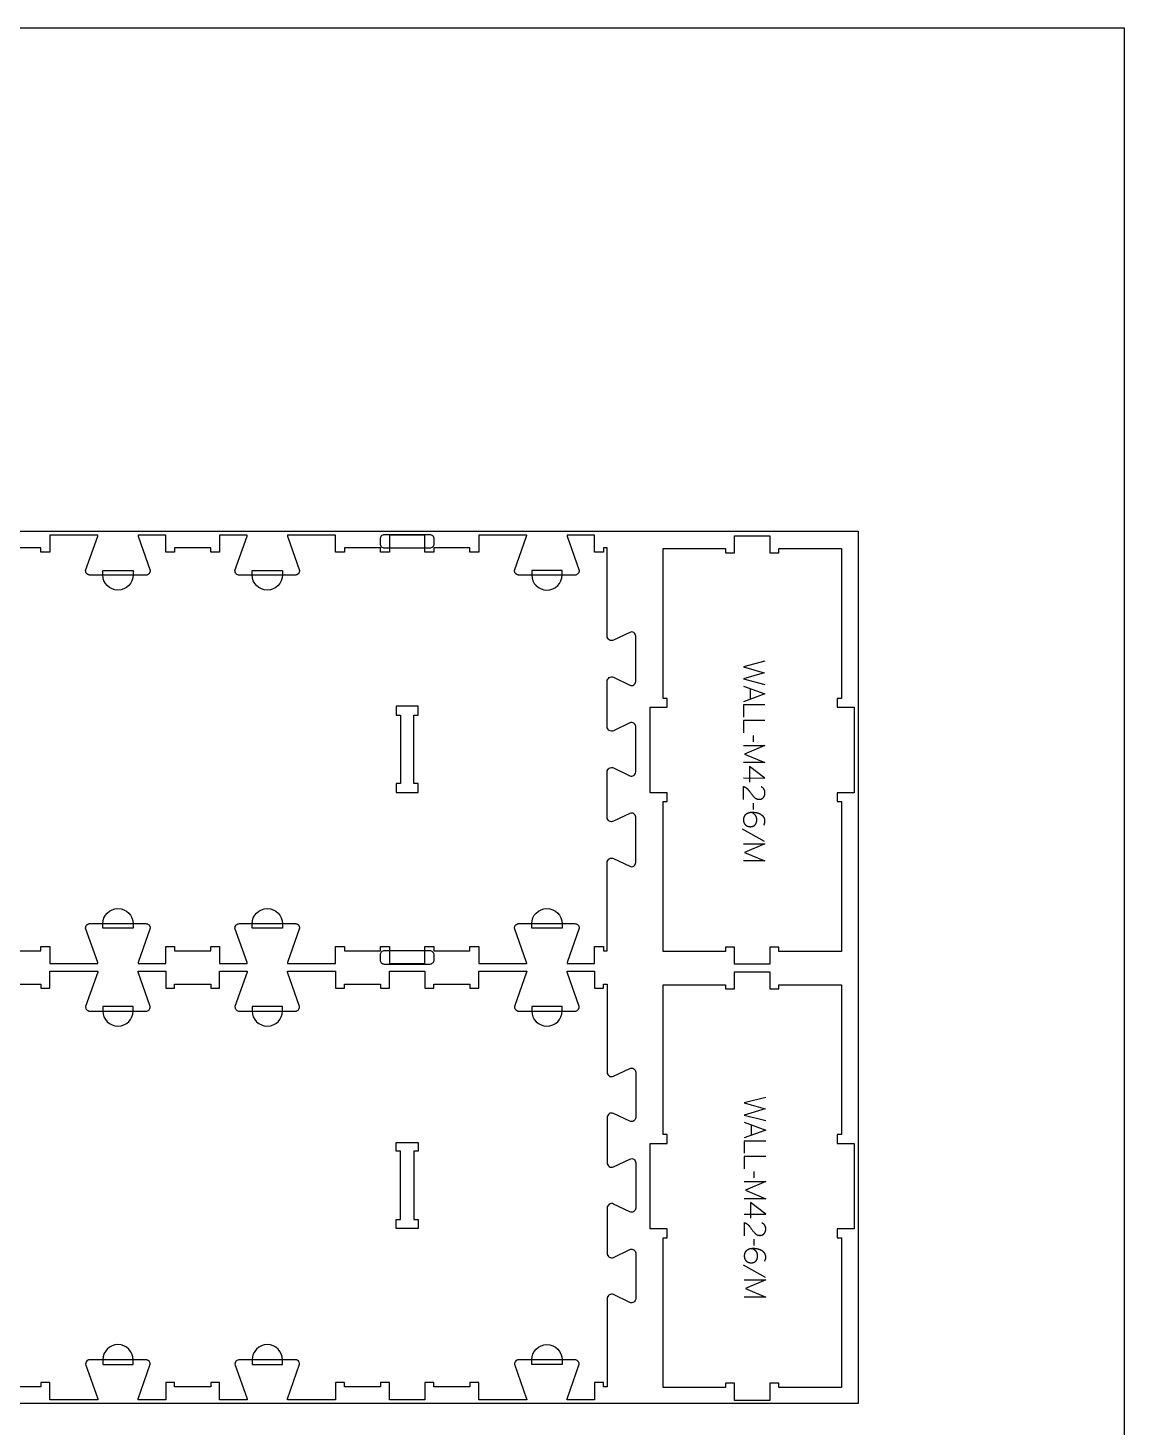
# Model space of a CAD drawing. Extents: x -4335 to -1151, y -27186 to -19593.
# Drawn here: x -2684 to -1151, y -21550 to -19593 of the extents above; entities that cross this region are included whole.
import ezdxf

# ---------------------------------------------------------------- set-up
doc = ezdxf.new("R2010")
doc.units = 0
for name, color, linetype in [('0_SHEET_SPRUCEPLY_2440X122', 1, 'CONTINUOUS'), ('1_ANYTOOL_1MMDEEP_LABELS_S', 2, 'CONTINUOUS'), ('3_ANYTOOL_CUTTHROUGH_INSID', 4, 'CONTINUOUS'), ('4_ANYTOOL_CUTTHROUGH_OUTSI', 5, 'CONTINUOUS'), ('5_ANYTOOL_HALF_MILL_9MM_IN', 3, 'CONTINUOUS'), ('DONOTCUT', 18, 'CONTINUOUS')]:
    doc.layers.add(name, color=color, linetype=linetype)

msp = doc.modelspace()

# ---------------------------------------------------------------- linework, layer by layer
at = {"layer": '0_SHEET_SPRUCEPLY_2440X122'}
msp.add_lwpolyline([(-1522.9, -20296.7), (-1522.9, -21516.7), (-3962.9, -21516.7), (-3962.9, -20296.7)], close=True, dxfattribs=at)
at = {"layer": '1_ANYTOOL_1MMDEEP_LABELS_S'}
for points in [[(-1653.4, -20478.6), (-1683.4, -20486.3), (-1654.3, -20494.8), (-1683.4, -20503.3), (-1653.4, -20510.8)], [(-1683.4, -20513.3), (-1653.4, -20524.2), (-1683.4, -20535.3)], [(-1673.9, -20516.8), (-1673.9, -20531.7)], [(-1653.4, -20539.6), (-1683.4, -20539.6), (-1683.4, -20556.7)], [(-1653.4, -20561.4), (-1683.4, -20561.4), (-1683.4, -20578.5)], [(-1669.5, -20591.1), (-1669.6, -20582.3)], [(-1683.4, -20596.3), (-1653.4, -20596.3), (-1681.8, -20608.3), (-1653.6, -20620.3), (-1683.4, -20620.3)], [(-1683.4, -20641.8), (-1653.4, -20641.9), (-1674.8, -20625.8)], [(-1674.8, -20625.8), (-1674.8, -20647.6)], [(-1683.4, -20672), (-1683.3, -20653.7), (-1682.9, -20653.9), (-1682.7, -20654), (-1682.4, -20654.1), (-1682.2, -20654.1), (-1682, -20654.2), (-1681.8, -20654.3), (-1681.6, -20654.4), (-1681.4, -20654.5), (-1681.2, -20654.6), (-1681, -20654.7), (-1680.7, -20654.8), (-1680.5, -20655), (-1680.4, -20655.1), (-1680.2, -20655.2), (-1680, -20655.3), (-1679.8, -20655.4), (-1679.6, -20655.6), (-1679.4, -20655.7), (-1679.2, -20655.9), (-1679, -20656), (-1678.9, -20656.1), (-1678.7, -20656.3), (-1678.5, -20656.4), (-1678.3, -20656.6), (-1678.2, -20656.8), (-1678, -20656.9), (-1677.8, -20657.1), (-1677.7, -20657.3), (-1677.5, -20657.4), (-1677.2, -20657.8), (-1676, -20659.3), (-1674.8, -20660.8), (-1673.6, -20662.3), (-1672.5, -20663.8), (-1671.9, -20664.6), (-1671.4, -20665.3), (-1670.8, -20666), (-1670.2, -20666.7), (-1669.6, -20667.3), (-1669, -20668), (-1668.4, -20668.6), (-1667.8, -20669.2), (-1667.6, -20669.4), (-1667.5, -20669.5), (-1667.3, -20669.6), (-1667.1, -20669.8), (-1667, -20669.9), (-1666.8, -20670), (-1666.6, -20670.1), (-1666.5, -20670.2), (-1666.3, -20670.4), (-1666.1, -20670.5), (-1665.9, -20670.6), (-1665.8, -20670.7), (-1665.6, -20670.7), (-1665.4, -20670.8), (-1665.2, -20670.9), (-1665, -20671), (-1664.8, -20671.1), (-1664.6, -20671.1), (-1664.4, -20671.2), (-1664.2, -20671.2), (-1664, -20671.3), (-1663.8, -20671.3), (-1663.6, -20671.4), (-1663.4, -20671.4), (-1663.2, -20671.5), (-1663, -20671.5), (-1662.8, -20671.5), (-1662.5, -20671.5), (-1662.3, -20671.6), (-1662.1, -20671.6), (-1661.9, -20671.6), (-1661.7, -20671.6), (-1661.4, -20671.6), (-1661.2, -20671.6), (-1660.9, -20671.6), (-1660.7, -20671.5), (-1660.4, -20671.5), (-1660.2, -20671.5), (-1660, -20671.5), (-1659.8, -20671.4), (-1659.5, -20671.4), (-1659.3, -20671.3), (-1659.1, -20671.3), (-1658.9, -20671.2), (-1658.7, -20671.2), (-1658.5, -20671.1), (-1658.3, -20671), (-1658.1, -20670.9), (-1657.9, -20670.9), (-1657.7, -20670.8), (-1657.6, -20670.7), (-1657.4, -20670.6), (-1657.2, -20670.5), (-1657, -20670.4), (-1656.9, -20670.3), (-1656.7, -20670.2), (-1656.5, -20670), (-1656.4, -20669.9), (-1656.2, -20669.8), (-1656.1, -20669.6), (-1655.9, -20669.5), (-1655.8, -20669.4), (-1655.7, -20669.2), (-1655.5, -20669), (-1655.4, -20668.9), (-1655.3, -20668.7), (-1655.2, -20668.6), (-1655, -20668.4), (-1654.9, -20668.2), (-1654.8, -20668.1), (-1654.7, -20667.9), (-1654.6, -20667.7), (-1654.5, -20667.5), (-1654.4, -20667.3), (-1654.3, -20667.2), (-1654.2, -20667), (-1654.2, -20666.8), (-1654.1, -20666.6), (-1654, -20666.4), (-1654, -20666.2), (-1653.9, -20666), (-1653.8, -20665.8), (-1653.8, -20665.6), (-1653.7, -20665.4), (-1653.7, -20665.2), (-1653.6, -20664.9), (-1653.6, -20664.7), (-1653.6, -20664.5), (-1653.5, -20664.3), (-1653.5, -20664.1), (-1653.5, -20663.8), (-1653.5, -20663.6), (-1653.4, -20663.4), (-1653.4, -20663.1), (-1653.4, -20662.7), (-1653.4, -20662.3), (-1653.4, -20661.9), (-1653.5, -20661.6), (-1653.5, -20661.2), (-1653.6, -20660.9), (-1653.6, -20660.6), (-1653.7, -20660.2), (-1653.7, -20659.9), (-1653.8, -20659.6), (-1653.9, -20659.4), (-1653.9, -20659.3), (-1654, -20659.1), (-1654, -20659), (-1654.1, -20658.8), (-1654.1, -20658.7), (-1654.2, -20658.5), (-1654.3, -20658.4), (-1654.3, -20658.3), (-1654.4, -20658.1), (-1654.5, -20658), (-1654.5, -20657.8), (-1654.6, -20657.7), (-1654.7, -20657.6), (-1654.8, -20657.4), (-1654.9, -20657.3), (-1655, -20657.2), (-1655, -20657.1), (-1655.1, -20656.9), (-1655.2, -20656.8), (-1655.3, -20656.7), (-1655.4, -20656.6), (-1655.5, -20656.5), (-1655.6, -20656.3), (-1655.7, -20656.2), (-1655.8, -20656.1), (-1655.9, -20656), (-1656.1, -20655.9), (-1656.2, -20655.8), (-1656.3, -20655.7), (-1656.4, -20655.6), (-1656.5, -20655.5), (-1656.8, -20655.3), (-1657.1, -20655.1), (-1657.3, -20654.9), (-1657.6, -20654.7), (-1657.9, -20654.5), (-1658.2, -20654.3), (-1658.5, -20654.2)], [(-1669.5, -20685.8), (-1669.6, -20677)], [(-1654.9, -20707.6), (-1654.7, -20707.3), (-1654.5, -20706.9), (-1654.4, -20706.6), (-1654.2, -20706.3), (-1654.1, -20705.9), (-1654, -20705.6), (-1653.9, -20705.2), (-1653.8, -20704.9), (-1653.7, -20704.5), (-1653.6, -20704.2), (-1653.6, -20703.8), (-1653.5, -20703.5), (-1653.5, -20703.1), (-1653.5, -20702.8), (-1653.4, -20702.4), (-1653.4, -20702), (-1653.4, -20701.7), (-1653.4, -20701.4), (-1653.5, -20701.1), (-1653.5, -20700.8), (-1653.5, -20700.5), (-1653.6, -20700.2), (-1653.6, -20699.9), (-1653.7, -20699.6), (-1653.8, -20699.3), (-1653.8, -20699.1), (-1653.9, -20698.8), (-1654, -20698.5), (-1654.1, -20698.2), (-1654.2, -20698), (-1654.3, -20697.7), (-1654.5, -20697.5), (-1654.6, -20697.2), (-1654.7, -20697), (-1654.9, -20696.7), (-1655, -20696.5), (-1655.2, -20696.3), (-1655.4, -20696), (-1655.6, -20695.8), (-1655.8, -20695.6), (-1656, -20695.4), (-1656.2, -20695.1), (-1656.4, -20694.9), (-1656.6, -20694.7), (-1656.8, -20694.5), (-1657.1, -20694.3), (-1657.3, -20694.1), (-1657.6, -20693.9), (-1658.1, -20693.6), (-1658.6, -20693.2), (-1659.1, -20692.9), (-1659.7, -20692.6), (-1660.2, -20692.3), (-1660.7, -20692), (-1661.3, -20691.8), (-1661.8, -20691.6), (-1662.4, -20691.4), (-1662.9, -20691.2), (-1663.5, -20691), (-1664.1, -20690.8), (-1664.6, -20690.7), (-1665.2, -20690.6), (-1665.8, -20690.5), (-1666.4, -20690.4), (-1668.2, -20690.2), (-1668.4, -20690.2), (-1668.7, -20690.1), (-1669.1, -20690.1), (-1669.4, -20690.1), (-1670.2, -20690.1), (-1671, -20690), (-1671.6, -20690.1), (-1672.2, -20690.1), (-1672.8, -20690.1), (-1673.4, -20690.2), (-1673.9, -20690.3), (-1674.5, -20690.4), (-1674.8, -20690.4), (-1675, -20690.5), (-1675.3, -20690.6), (-1675.6, -20690.6), (-1675.8, -20690.7), (-1676.1, -20690.8), (-1676.4, -20690.9), (-1676.6, -20691), (-1676.9, -20691.1), (-1677.2, -20691.2), (-1677.4, -20691.3), (-1677.7, -20691.4), (-1677.9, -20691.5), (-1678.2, -20691.6), (-1678.4, -20691.7), (-1678.7, -20691.9), (-1678.9, -20692), (-1679.2, -20692.1), (-1679.4, -20692.3), (-1679.6, -20692.4), (-1679.9, -20692.6), (-1680.1, -20692.7), (-1680.3, -20692.9), (-1680.5, -20693.1), (-1680.6, -20693.2), (-1680.7, -20693.2), (-1680.8, -20693.3), (-1680.9, -20693.4), (-1681, -20693.5), (-1681.1, -20693.6), (-1681.2, -20693.7), (-1681.3, -20693.8), (-1681.4, -20693.9), (-1681.5, -20694), (-1681.6, -20694.1), (-1681.6, -20694.2), (-1681.7, -20694.3), (-1681.8, -20694.4), (-1681.9, -20694.5), (-1681.9, -20694.7), (-1682, -20694.8), (-1682.1, -20694.9), (-1682.2, -20695), (-1682.2, -20695.1), (-1682.4, -20695.3), (-1682.5, -20695.6), (-1682.6, -20695.8), (-1682.7, -20696.1), (-1682.8, -20696.4), (-1682.9, -20696.6), (-1683, -20696.9), (-1683.1, -20697.2), (-1683.1, -20697.5), (-1683.2, -20697.8), (-1683.2, -20698.1), (-1683.3, -20698.4), (-1683.3, -20698.7), (-1683.4, -20699), (-1683.4, -20699.3), (-1683.4, -20699.7), (-1683.4, -20700), (-1683.4, -20700.3), (-1683.4, -20700.6), (-1683.4, -20700.9), (-1683.4, -20701.1), (-1683.4, -20701.4), (-1683.4, -20701.7), (-1683.3, -20701.9), (-1683.3, -20702.2), (-1683.3, -20702.4), (-1683.2, -20702.6), (-1683.2, -20702.9), (-1683.1, -20703.1), (-1683.1, -20703.4), (-1683, -20703.6), (-1682.9, -20703.8), (-1682.9, -20704), (-1682.8, -20704.3), (-1682.7, -20704.5), (-1682.6, -20704.7), (-1682.5, -20704.9), (-1682.4, -20705.1), (-1682.3, -20705.3), (-1682.2, -20705.5), (-1682.1, -20705.7), (-1682, -20705.9), (-1681.8, -20706.1), (-1681.7, -20706.3), (-1681.6, -20706.4), (-1681.4, -20706.6), (-1681.3, -20706.8), (-1681.1, -20707), (-1681, -20707.1), (-1680.8, -20707.3), (-1680.6, -20707.5), (-1680.5, -20707.6), (-1680.3, -20707.8), (-1680.1, -20707.9), (-1680, -20708), (-1679.8, -20708.2), (-1679.6, -20708.3), (-1679.4, -20708.4), (-1679.2, -20708.5), (-1679, -20708.7), (-1678.8, -20708.8), (-1678.6, -20708.9), (-1678.4, -20709), (-1678.2, -20709.1), (-1678, -20709.2), (-1677.8, -20709.2), (-1677.6, -20709.3), (-1677.3, -20709.4), (-1677.1, -20709.5), (-1676.9, -20709.5), (-1676.7, -20709.6), (-1676.4, -20709.6), (-1676.2, -20709.7), (-1676, -20709.7), (-1675.7, -20709.8), (-1675.5, -20709.8), (-1675.2, -20709.8), (-1675, -20709.8), (-1674.7, -20709.9), (-1674.4, -20709.9), (-1674.2, -20709.9), (-1673.9, -20709.9), (-1673.6, -20709.9), (-1673.4, -20709.9), (-1673.1, -20709.9), (-1672.9, -20709.8), (-1672.6, -20709.8), (-1672.3, -20709.8), (-1672.1, -20709.8), (-1671.9, -20709.7), (-1671.6, -20709.7), (-1671.4, -20709.6), (-1671.1, -20709.6), (-1670.9, -20709.5), (-1670.7, -20709.5), (-1670.5, -20709.4), (-1670.2, -20709.3), (-1670, -20709.2), (-1669.8, -20709.1), (-1669.6, -20709), (-1669.4, -20709), (-1669.2, -20708.9), (-1669, -20708.7), (-1668.8, -20708.6), (-1668.6, -20708.5), (-1668.5, -20708.4), (-1668.3, -20708.3), (-1668.1, -20708.1), (-1667.9, -20708), (-1667.8, -20707.9), (-1667.6, -20707.7), (-1667.4, -20707.6), (-1667.3, -20707.4), (-1667.1, -20707.2), (-1667, -20707.1), (-1666.9, -20706.9), (-1666.7, -20706.7), (-1666.6, -20706.5), (-1666.5, -20706.4), (-1666.3, -20706.2), (-1666.2, -20706), (-1666.1, -20705.8), (-1666, -20705.6), (-1665.9, -20705.4), (-1665.8, -20705.2), (-1665.7, -20705), (-1665.6, -20704.8), (-1665.5, -20704.6), (-1665.4, -20704.4), (-1665.3, -20704.2), (-1665.3, -20703.9), (-1665.2, -20703.7), (-1665.1, -20703.5), (-1665.1, -20703.3), (-1665, -20703), (-1665, -20702.8), (-1664.9, -20702.6), (-1664.9, -20702.3), (-1664.9, -20702.1), (-1664.8, -20701.8), (-1664.8, -20701.6), (-1664.8, -20701.3), (-1664.8, -20701.1), (-1664.8, -20700.8), (-1664.7, -20700.6), (-1664.7, -20700.3), (-1664.7, -20699.8), (-1664.8, -20699.4), (-1664.8, -20699.1), (-1664.8, -20698.9), (-1664.8, -20698.7), (-1664.9, -20698.5), (-1664.9, -20698.3), (-1664.9, -20698), (-1665, -20697.8), (-1665, -20697.6), (-1665.1, -20697.4), (-1665.1, -20697.2), (-1665.2, -20697), (-1665.2, -20696.8), (-1665.3, -20696.6), (-1665.4, -20696.5), (-1665.4, -20696.3), (-1665.5, -20696.1), (-1665.6, -20695.9), (-1665.7, -20695.7), (-1665.7, -20695.5), (-1665.8, -20695.4), (-1665.9, -20695.2), (-1666, -20695), (-1666.1, -20694.9), (-1666.2, -20694.7), (-1666.3, -20694.6), (-1666.4, -20694.4), (-1666.6, -20694.2), (-1666.7, -20694.1), (-1666.8, -20693.9), (-1666.9, -20693.8), (-1667, -20693.7), (-1667.2, -20693.5), (-1667.5, -20693.2), (-1667.7, -20693), (-1668, -20692.7), (-1668.4, -20692.4), (-1668.7, -20692.2), (-1669, -20691.9), (-1669.4, -20691.7), (-1669.8, -20691.4), (-1670.1, -20691.2), (-1670.5, -20690.9), (-1670.9, -20690.7), (-1671.4, -20690.5), (-1671.8, -20690.3), (-1672.2, -20690.1)], [(-1653.9, -20730.5), (-1684.7, -20713.3)], [(-1683.4, -20733.9), (-1653.4, -20733.9), (-1681.8, -20745.9), (-1653.6, -20757.9), (-1683.4, -20757.9)], [(-1652.3, -21088.6), (-1682.3, -21096.3), (-1653.2, -21104.8), (-1682.3, -21113.3), (-1652.3, -21120.8)], [(-1682.3, -21123.3), (-1652.3, -21134.2), (-1682.3, -21145.3)], [(-1672.7, -21126.8), (-1672.7, -21141.7)], [(-1652.3, -21149.6), (-1682.3, -21149.6), (-1682.3, -21166.7)], [(-1652.3, -21171.4), (-1682.3, -21171.4), (-1682.3, -21188.5)], [(-1668.4, -21201.1), (-1668.5, -21192.3)], [(-1682.3, -21206.3), (-1652.3, -21206.3), (-1680.7, -21218.3), (-1652.4, -21230.3), (-1682.3, -21230.3)], [(-1682.3, -21251.8), (-1652.2, -21251.9), (-1673.6, -21235.8)], [(-1673.6, -21235.8), (-1673.6, -21257.6)], [(-1682.2, -21282), (-1682.2, -21263.7), (-1681.7, -21263.9), (-1681.5, -21264), (-1681.3, -21264.1), (-1681.1, -21264.1), (-1680.9, -21264.2), (-1680.6, -21264.3), (-1680.4, -21264.4), (-1680.2, -21264.5), (-1680, -21264.6), (-1679.8, -21264.7), (-1679.6, -21264.8), (-1679.4, -21265), (-1679.2, -21265.1), (-1679, -21265.2), (-1678.8, -21265.3), (-1678.6, -21265.4), (-1678.4, -21265.6), (-1678.3, -21265.7), (-1678.1, -21265.9), (-1677.9, -21266), (-1677.7, -21266.1), (-1677.5, -21266.3), (-1677.4, -21266.4), (-1677.2, -21266.6), (-1677, -21266.8), (-1676.9, -21266.9), (-1676.7, -21267.1), (-1676.5, -21267.3), (-1676.4, -21267.4), (-1676.1, -21267.8), (-1674.8, -21269.3), (-1673.6, -21270.8), (-1672.5, -21272.3), (-1671.4, -21273.8), (-1670.8, -21274.6), (-1670.2, -21275.3), (-1669.7, -21276), (-1669.1, -21276.7), (-1668.5, -21277.3), (-1667.9, -21278), (-1667.3, -21278.6), (-1666.6, -21279.2), (-1666.5, -21279.4), (-1666.3, -21279.5), (-1666.2, -21279.6), (-1666, -21279.8), (-1665.8, -21279.9), (-1665.7, -21280), (-1665.5, -21280.1), (-1665.3, -21280.2), (-1665.2, -21280.4), (-1665, -21280.5), (-1664.8, -21280.6), (-1664.6, -21280.7), (-1664.4, -21280.7), (-1664.2, -21280.8), (-1664.1, -21280.9), (-1663.9, -21281), (-1663.7, -21281.1), (-1663.5, -21281.1), (-1663.3, -21281.2), (-1663.1, -21281.2), (-1662.9, -21281.3), (-1662.7, -21281.3), (-1662.5, -21281.4), (-1662.3, -21281.4), (-1662.1, -21281.5), (-1661.8, -21281.5), (-1661.6, -21281.5), (-1661.4, -21281.5), (-1661.2, -21281.6), (-1661, -21281.6), (-1660.7, -21281.6), (-1660.5, -21281.6), (-1660.3, -21281.6), (-1660, -21281.6), (-1659.8, -21281.6), (-1659.5, -21281.5), (-1659.3, -21281.5), (-1659.1, -21281.5), (-1658.8, -21281.5), (-1658.6, -21281.4), (-1658.4, -21281.4), (-1658.2, -21281.3), (-1658, -21281.3), (-1657.8, -21281.2), (-1657.6, -21281.2), (-1657.4, -21281.1), (-1657.2, -21281), (-1657, -21280.9), (-1656.8, -21280.9), (-1656.6, -21280.8), (-1656.4, -21280.7), (-1656.2, -21280.6), (-1656.1, -21280.5), (-1655.9, -21280.4), (-1655.7, -21280.3), (-1655.6, -21280.2), (-1655.4, -21280), (-1655.2, -21279.9), (-1655.1, -21279.8), (-1654.9, -21279.6), (-1654.8, -21279.5), (-1654.7, -21279.4), (-1654.5, -21279.2), (-1654.4, -21279), (-1654.3, -21278.9), (-1654.1, -21278.7), (-1654, -21278.6), (-1653.9, -21278.4), (-1653.8, -21278.2), (-1653.7, -21278.1), (-1653.6, -21277.9), (-1653.5, -21277.7), (-1653.4, -21277.5), (-1653.3, -21277.3), (-1653.2, -21277.2), (-1653.1, -21277), (-1653, -21276.8), (-1653, -21276.6), (-1652.9, -21276.4), (-1652.8, -21276.2), (-1652.7, -21276), (-1652.7, -21275.8), (-1652.6, -21275.6), (-1652.6, -21275.4), (-1652.5, -21275.2), (-1652.5, -21274.9), (-1652.5, -21274.7), (-1652.4, -21274.5), (-1652.4, -21274.3), (-1652.4, -21274.1), (-1652.3, -21273.8), (-1652.3, -21273.6), (-1652.3, -21273.4), (-1652.3, -21273.1), (-1652.3, -21272.7), (-1652.3, -21272.3), (-1652.3, -21271.9), (-1652.3, -21271.6), (-1652.4, -21271.2), (-1652.4, -21270.9), (-1652.5, -21270.6), (-1652.5, -21270.2), (-1652.6, -21269.9), (-1652.7, -21269.6), (-1652.7, -21269.4), (-1652.8, -21269.3), (-1652.8, -21269.1), (-1652.9, -21269), (-1652.9, -21268.8), (-1653, -21268.7), (-1653.1, -21268.5), (-1653.1, -21268.4), (-1653.2, -21268.3), (-1653.3, -21268.1), (-1653.3, -21268), (-1653.4, -21267.8), (-1653.5, -21267.7), (-1653.6, -21267.6), (-1653.6, -21267.4), (-1653.7, -21267.3), (-1653.8, -21267.2), (-1653.9, -21267.1), (-1654, -21266.9), (-1654.1, -21266.8), (-1654.2, -21266.7), (-1654.3, -21266.6), (-1654.4, -21266.5), (-1654.5, -21266.3), (-1654.6, -21266.2), (-1654.7, -21266.1), (-1654.8, -21266), (-1654.9, -21265.9), (-1655, -21265.8), (-1655.2, -21265.7), (-1655.3, -21265.6), (-1655.4, -21265.5), (-1655.7, -21265.3), (-1655.9, -21265.1), (-1656.2, -21264.9), (-1656.5, -21264.7), (-1656.8, -21264.5), (-1657.1, -21264.3), (-1657.4, -21264.2)], [(-1668.4, -21295.8), (-1668.5, -21287)], [(-1653.7, -21317.6), (-1653.6, -21317.3), (-1653.4, -21316.9), (-1653.2, -21316.6), (-1653.1, -21316.3), (-1653, -21315.9), (-1652.9, -21315.6), (-1652.7, -21315.2), (-1652.7, -21314.9), (-1652.6, -21314.5), (-1652.5, -21314.2), (-1652.4, -21313.8), (-1652.4, -21313.5), (-1652.3, -21313.1), (-1652.3, -21312.8), (-1652.3, -21312.4), (-1652.3, -21312), (-1652.3, -21311.7), (-1652.3, -21311.4), (-1652.3, -21311.1), (-1652.4, -21310.8), (-1652.4, -21310.5), (-1652.4, -21310.2), (-1652.5, -21309.9), (-1652.5, -21309.6), (-1652.6, -21309.3), (-1652.7, -21309.1), (-1652.8, -21308.8), (-1652.9, -21308.5), (-1653, -21308.2), (-1653.1, -21308), (-1653.2, -21307.7), (-1653.3, -21307.5), (-1653.5, -21307.2), (-1653.6, -21307), (-1653.7, -21306.7), (-1653.9, -21306.5), (-1654.1, -21306.3), (-1654.2, -21306), (-1654.4, -21305.8), (-1654.6, -21305.6), (-1654.8, -21305.4), (-1655, -21305.1), (-1655.2, -21304.9), (-1655.5, -21304.7), (-1655.7, -21304.5), (-1655.9, -21304.3), (-1656.2, -21304.1), (-1656.4, -21303.9), (-1656.9, -21303.6), (-1657.5, -21303.2), (-1658, -21302.9), (-1658.5, -21302.6), (-1659.1, -21302.3), (-1659.6, -21302), (-1660.1, -21301.8), (-1660.7, -21301.6), (-1661.2, -21301.4), (-1661.8, -21301.2), (-1662.4, -21301), (-1662.9, -21300.8), (-1663.5, -21300.7), (-1664.1, -21300.6), (-1664.6, -21300.5), (-1665.2, -21300.4), (-1667, -21300.2), (-1667.3, -21300.2), (-1667.6, -21300.1), (-1667.9, -21300.1), (-1668.3, -21300.1), (-1669, -21300.1), (-1669.9, -21300), (-1670.5, -21300.1), (-1671.1, -21300.1), (-1671.6, -21300.1), (-1672.2, -21300.2), (-1672.8, -21300.3), (-1673.3, -21300.4), (-1673.6, -21300.4), (-1673.9, -21300.5), (-1674.2, -21300.6), (-1674.4, -21300.6), (-1674.7, -21300.7), (-1675, -21300.8), (-1675.2, -21300.9), (-1675.5, -21301), (-1675.8, -21301.1), (-1676, -21301.2), (-1676.3, -21301.3), (-1676.5, -21301.4), (-1676.8, -21301.5), (-1677, -21301.6), (-1677.3, -21301.7), (-1677.5, -21301.9), (-1677.8, -21302), (-1678, -21302.1), (-1678.3, -21302.3), (-1678.5, -21302.4), (-1678.7, -21302.6), (-1679, -21302.7), (-1679.2, -21302.9), (-1679.4, -21303.1), (-1679.5, -21303.2), (-1679.6, -21303.2), (-1679.7, -21303.3), (-1679.8, -21303.4), (-1679.9, -21303.5), (-1680, -21303.6), (-1680.1, -21303.7), (-1680.2, -21303.8), (-1680.2, -21303.9), (-1680.3, -21304), (-1680.4, -21304.1), (-1680.5, -21304.2), (-1680.6, -21304.3), (-1680.7, -21304.4), (-1680.7, -21304.5), (-1680.8, -21304.7), (-1680.9, -21304.8), (-1681, -21304.9), (-1681, -21305), (-1681.1, -21305.1), (-1681.2, -21305.3), (-1681.3, -21305.6), (-1681.5, -21305.8), (-1681.6, -21306.1), (-1681.7, -21306.4), (-1681.8, -21306.6), (-1681.8, -21306.9), (-1681.9, -21307.2), (-1682, -21307.5), (-1682.1, -21307.8), (-1682.1, -21308.1), (-1682.2, -21308.4), (-1682.2, -21308.7), (-1682.2, -21309), (-1682.3, -21309.3), (-1682.3, -21309.7), (-1682.3, -21310), (-1682.3, -21310.3), (-1682.3, -21310.6), (-1682.3, -21310.9), (-1682.3, -21311.1), (-1682.2, -21311.4), (-1682.2, -21311.7), (-1682.2, -21311.9), (-1682.2, -21312.2), (-1682.1, -21312.4), (-1682.1, -21312.6), (-1682, -21312.9), (-1682, -21313.1), (-1681.9, -21313.4), (-1681.9, -21313.6), (-1681.8, -21313.8), (-1681.7, -21314), (-1681.6, -21314.3), (-1681.5, -21314.5), (-1681.5, -21314.7), (-1681.4, -21314.9), (-1681.3, -21315.1), (-1681.2, -21315.3), (-1681.1, -21315.5), (-1680.9, -21315.7), (-1680.8, -21315.9), (-1680.7, -21316.1), (-1680.6, -21316.3), (-1680.4, -21316.4), (-1680.3, -21316.6), (-1680.1, -21316.8), (-1680, -21317), (-1679.8, -21317.1), (-1679.7, -21317.3), (-1679.5, -21317.5), (-1679.3, -21317.6), (-1679.2, -21317.8), (-1679, -21317.9), (-1678.8, -21318), (-1678.6, -21318.2), (-1678.4, -21318.3), (-1678.3, -21318.4), (-1678.1, -21318.5), (-1677.9, -21318.7), (-1677.7, -21318.8), (-1677.5, -21318.9), (-1677.3, -21319), (-1677.1, -21319.1), (-1676.9, -21319.2), (-1676.6, -21319.2), (-1676.4, -21319.3), (-1676.2, -21319.4), (-1676, -21319.5), (-1675.8, -21319.5), (-1675.5, -21319.6), (-1675.3, -21319.6), (-1675.1, -21319.7), (-1674.8, -21319.7), (-1674.6, -21319.8), (-1674.3, -21319.8), (-1674.1, -21319.8), (-1673.8, -21319.8), (-1673.6, -21319.9), (-1673.3, -21319.9), (-1673, -21319.9), (-1672.8, -21319.9), (-1672.5, -21319.9), (-1672.2, -21319.9), (-1672, -21319.9), (-1671.7, -21319.8), (-1671.5, -21319.8), (-1671.2, -21319.8), (-1671, -21319.8), (-1670.7, -21319.7), (-1670.5, -21319.7), (-1670.2, -21319.6), (-1670, -21319.6), (-1669.8, -21319.5), (-1669.5, -21319.5), (-1669.3, -21319.4), (-1669.1, -21319.3), (-1668.9, -21319.2), (-1668.7, -21319.1), (-1668.5, -21319), (-1668.3, -21319), (-1668.1, -21318.9), (-1667.9, -21318.7), (-1667.7, -21318.6), (-1667.5, -21318.5), (-1667.3, -21318.4), (-1667.1, -21318.3), (-1667, -21318.1), (-1666.8, -21318), (-1666.6, -21317.9), (-1666.5, -21317.7), (-1666.3, -21317.6), (-1666.2, -21317.4), (-1666, -21317.2), (-1665.9, -21317.1), (-1665.7, -21316.9), (-1665.6, -21316.7), (-1665.4, -21316.5), (-1665.3, -21316.4), (-1665.2, -21316.2), (-1665.1, -21316), (-1665, -21315.8), (-1664.8, -21315.6), (-1664.7, -21315.4), (-1664.6, -21315.2), (-1664.5, -21315), (-1664.4, -21314.8), (-1664.4, -21314.6), (-1664.3, -21314.4), (-1664.2, -21314.2), (-1664.1, -21313.9), (-1664.1, -21313.7), (-1664, -21313.5), (-1663.9, -21313.3), (-1663.9, -21313), (-1663.8, -21312.8), (-1663.8, -21312.6), (-1663.8, -21312.3), (-1663.7, -21312.1), (-1663.7, -21311.8), (-1663.7, -21311.6), (-1663.6, -21311.3), (-1663.6, -21311.1), (-1663.6, -21310.8), (-1663.6, -21310.6), (-1663.6, -21310.3), (-1663.6, -21309.8), (-1663.6, -21309.4), (-1663.6, -21309.1), (-1663.7, -21308.9), (-1663.7, -21308.7), (-1663.7, -21308.5), (-1663.8, -21308.3), (-1663.8, -21308), (-1663.8, -21307.8), (-1663.9, -21307.6), (-1663.9, -21307.4), (-1664, -21307.2), (-1664, -21307), (-1664.1, -21306.8), (-1664.1, -21306.6), (-1664.2, -21306.5), (-1664.3, -21306.3), (-1664.4, -21306.1), (-1664.4, -21305.9), (-1664.5, -21305.7), (-1664.6, -21305.5), (-1664.7, -21305.4), (-1664.8, -21305.2), (-1664.9, -21305), (-1665, -21304.9), (-1665.1, -21304.7), (-1665.2, -21304.6), (-1665.3, -21304.4), (-1665.4, -21304.2), (-1665.5, -21304.1), (-1665.7, -21303.9), (-1665.8, -21303.8), (-1665.9, -21303.7), (-1666, -21303.5), (-1666.3, -21303.2), (-1666.6, -21303), (-1666.9, -21302.7), (-1667.2, -21302.4), (-1667.5, -21302.2), (-1667.9, -21301.9), (-1668.2, -21301.7), (-1668.6, -21301.4), (-1669, -21301.2), (-1669.4, -21300.9), (-1669.8, -21300.7), (-1670.2, -21300.5), (-1670.7, -21300.3), (-1671.1, -21300.1)], [(-1652.8, -21340.5), (-1683.5, -21323.3)], [(-1682.3, -21343.9), (-1652.3, -21343.9), (-1680.7, -21355.9), (-1652.4, -21367.9), (-1682.3, -21367.9)]]:
    msp.add_lwpolyline(points, dxfattribs=at)
at = {"layer": '3_ANYTOOL_CUTTHROUGH_INSID', "color": 4}
for points in [[(-2138.9, -20541.5), (-2169.1, -20541.5), (-2169.1, -20554), (-2163.1, -20554), (-2163.1, -20649.5), (-2169.1, -20649.5), (-2169.1, -20662), (-2138.6, -20662), (-2138.6, -20649.5), (-2144.6, -20649.5), (-2144.6, -20554), (-2138.6, -20554), (-2138.6, -20541.5)], [(-2138.9, -21272), (-2169.1, -21272), (-2169.1, -21259.5), (-2163.1, -21259.5), (-2163.1, -21164), (-2169.1, -21164), (-2169.1, -21151.5), (-2138.6, -21151.5), (-2138.6, -21164), (-2144.6, -21164), (-2144.6, -21259.5), (-2138.6, -21259.5), (-2138.6, -21272)]]:
    msp.add_lwpolyline(points, close=True, dxfattribs=at)
at = {"layer": '4_ANYTOOL_CUTTHROUGH_OUTSI', "color": 5}
for points in [[(-2716.6, -20883.5), (-2666.1, -20883.5), (-2666.1, -20877.5), (-2653.6, -20877.5), (-2653.6, -20901.5), (-2586.4, -20901.5), (-2586.4, -20901.5, 0.061485), (-2586.7, -20900.1), (-2603.6, -20851.8), (-2603.6, -20851.8), (-2603.6, -20851.7), (-2603.6, -20851.7, -0.198912), (-2601.8, -20847.3), (-2601.7, -20847.2), (-2601.5, -20847.1), (-2601.4, -20847), (-2601.3, -20846.9), (-2601.2, -20846.8), (-2601.1, -20846.7), (-2601, -20846.6), (-2600.8, -20846.5), (-2600.7, -20846.4), (-2600.6, -20846.4), (-2600.4, -20846.3), (-2600.3, -20846.2), (-2600.2, -20846.1), (-2600, -20846.1), (-2599.9, -20846), (-2599.7, -20845.9), (-2599.6, -20845.9), (-2599.4, -20845.8), (-2599.3, -20845.8), (-2599.2, -20845.7), (-2599, -20845.7), (-2598.9, -20845.6), (-2598.7, -20845.6), (-2598.6, -20845.6), (-2598.4, -20845.6), (-2598.2, -20845.5), (-2598.1, -20845.5), (-2597.9, -20845.5), (-2597.8, -20845.5), (-2597.6, -20845.5), (-2597.5, -20845.5), (-2597.3, -20845.5), (-2519.3, -20845.5, -0.414214), (-2513.1, -20851.7), (-2513.1, -20851.8), (-2513.1, -20851.8), (-2530, -20900.1), (-2530, -20900.1, 0.061485), (-2530.2, -20901.5), (-2491.6, -20901.5), (-2491.6, -20877.5), (-2479.1, -20877.5), (-2479.1, -20883.5), (-2428.6, -20883.5), (-2428.6, -20877.5), (-2416.1, -20877.5), (-2416.1, -20901.5), (-2377.5, -20901.5), (-2377.5, -20901.5, 0.061485), (-2377.8, -20900.1), (-2394.7, -20851.8), (-2394.7, -20851.7), (-2394.7, -20851.7, -0.414214), (-2388.4, -20845.5), (-2310.4, -20845.5), (-2310.3, -20845.5), (-2310.1, -20845.5), (-2310, -20845.5), (-2309.8, -20845.5), (-2309.7, -20845.5), (-2309.5, -20845.5), (-2309.4, -20845.6), (-2309.2, -20845.6), (-2309.1, -20845.6), (-2308.9, -20845.6), (-2308.8, -20845.7), (-2308.6, -20845.7), (-2308.5, -20845.8), (-2308.3, -20845.8), (-2308.2, -20845.9), (-2308, -20845.9), (-2307.9, -20846), (-2307.8, -20846.1), (-2307.6, -20846.1), (-2307.5, -20846.2), (-2307.3, -20846.3), (-2307.2, -20846.4), (-2307.1, -20846.4), (-2307, -20846.5), (-2306.8, -20846.6), (-2306.7, -20846.7), (-2306.6, -20846.8), (-2306.5, -20846.9), (-2306.3, -20847), (-2306.2, -20847.1), (-2306.1, -20847.2), (-2306, -20847.3, -0.198912), (-2304.2, -20851.7), (-2304.2, -20851.8), (-2304.2, -20851.8), (-2321.1, -20900.1), (-2321.1, -20900.1, 0.061485), (-2321.3, -20901.5), (-2303.9, -20901.5), (-2254.1, -20901.5), (-2254.1, -20877.5), (-2241.6, -20877.5), (-2241.6, -20883.5), (-2191.1, -20883.5), (-2191.1, -20877.5), (-2178.6, -20877.5), (-2178.6, -20901.5), (-2129.1, -20901.5), (-2129.1, -20877.5), (-2116.6, -20877.5), (-2116.6, -20883.5), (-2066.1, -20883.5), (-2066.1, -20877.5), (-2053.6, -20877.5), (-2053.6, -20901.5), (-1986.4, -20901.5), (-1986.4, -20901.5, 0.061485), (-1986.7, -20900.1), (-2003.6, -20851.8), (-2003.6, -20851.8), (-2003.6, -20851.7), (-2003.6, -20851.7, -0.198912), (-2001.8, -20847.3), (-2001.7, -20847.2), (-2001.5, -20847.1), (-2001.4, -20847), (-2001.3, -20846.9), (-2001.2, -20846.8), (-2001.1, -20846.7), (-2001, -20846.6), (-2000.8, -20846.5), (-2000.7, -20846.4), (-2000.6, -20846.4), (-2000.4, -20846.3), (-2000.3, -20846.2), (-2000.2, -20846.1), (-2000, -20846.1), (-1999.9, -20846), (-1999.7, -20845.9), (-1999.6, -20845.9), (-1999.4, -20845.8), (-1999.3, -20845.8), (-1999.2, -20845.7), (-1999, -20845.7), (-1998.9, -20845.6), (-1998.7, -20845.6), (-1998.6, -20845.6), (-1998.4, -20845.6), (-1998.2, -20845.5), (-1998.1, -20845.5), (-1997.9, -20845.5), (-1997.8, -20845.5), (-1997.6, -20845.5), (-1997.5, -20845.5), (-1997.3, -20845.5), (-1919.3, -20845.5, -0.414214), (-1913.1, -20851.7), (-1913.1, -20851.8), (-1913.1, -20851.8), (-1930, -20900.1), (-1930, -20900.1, 0.061485), (-1930.2, -20901.5), (-1891.6, -20901.5), (-1891.6, -20877.5), (-1879.1, -20877.5), (-1879.1, -20883.5), (-1874.1, -20883.5), (-1874.1, -20760.1), (-1874.1, -20760.1, -0.551268), (-1865.2, -20754.4), (-1842.4, -20765.3, 0.551268), (-1834.1, -20760.1), (-1834.1, -20696.7, 0.551268), (-1842.4, -20691.5), (-1865.2, -20702.4, -0.551268), (-1874.1, -20696.8), (-1874.1, -20633.4, -0.551268), (-1865.2, -20627.7), (-1842.4, -20638.6, 0.551268), (-1834.1, -20633.4), (-1834.1, -20570, 0.551268), (-1842.4, -20564.8), (-1865.2, -20575.7, -0.551268), (-1874.1, -20570.1), (-1874.1, -20506.7, -0.551268), (-1865.2, -20501), (-1842.4, -20511.9, 0.551268), (-1834.1, -20506.7), (-1834.1, -20443.3, 0.551268), (-1842.4, -20438.1), (-1865.2, -20449, -0.551268), (-1874.1, -20443.4), (-1874.1, -20320), (-1879.1, -20320), (-1879.1, -20326), (-1891.6, -20326), (-1891.6, -20302), (-1930.2, -20302), (-1930.2, -20302, 0.061485), (-1930, -20303.4), (-1913.1, -20351.6), (-1913.1, -20351.7), (-1913.1, -20351.7), (-1913.1, -20351.7, -0.414214), (-1919.3, -20358), (-1997.3, -20358), (-1997.5, -20358), (-1997.6, -20358), (-1997.8, -20357.9), (-1997.9, -20357.9), (-1998.1, -20357.9), (-1998.2, -20357.9), (-1998.4, -20357.9), (-1998.6, -20357.8), (-1998.7, -20357.8), (-1998.9, -20357.8), (-1999, -20357.7), (-1999.2, -20357.7), (-1999.3, -20357.7), (-1999.4, -20357.6), (-1999.6, -20357.5), (-1999.7, -20357.5), (-1999.9, -20357.4), (-2000, -20357.4), (-2000.2, -20357.3), (-2000.3, -20357.2), (-2000.4, -20357.1), (-2000.6, -20357.1), (-2000.7, -20357), (-2000.8, -20356.9), (-2001, -20356.8), (-2001.1, -20356.7), (-2001.2, -20356.6), (-2001.3, -20356.5), (-2001.4, -20356.4), (-2001.5, -20356.3), (-2001.7, -20356.2), (-2001.8, -20356.1, -0.198912), (-2003.6, -20351.7), (-2003.6, -20351.7), (-2003.6, -20351.6), (-1986.7, -20303.4), (-1986.7, -20303.4, 0.061485), (-1986.4, -20302), (-2003.9, -20302), (-2053.6, -20302), (-2053.6, -20326), (-2066.1, -20326), (-2066.1, -20320), (-2116.6, -20320), (-2116.6, -20326), (-2129.1, -20326), (-2129.1, -20302), (-2178.6, -20302), (-2178.6, -20326), (-2191.1, -20326), (-2191.1, -20320), (-2241.6, -20320), (-2241.6, -20326), (-2254.1, -20326), (-2254.1, -20302), (-2321.3, -20302), (-2321.3, -20302, 0.061485), (-2321.1, -20303.4), (-2304.2, -20351.6), (-2304.2, -20351.7), (-2304.2, -20351.7), (-2304.2, -20351.7, -0.198912), (-2306, -20356.1), (-2306.1, -20356.2), (-2306.2, -20356.3), (-2306.3, -20356.4), (-2306.5, -20356.5), (-2306.6, -20356.6), (-2306.7, -20356.7), (-2306.8, -20356.8), (-2307, -20356.9), (-2307.1, -20357), (-2307.2, -20357.1), (-2307.3, -20357.1), (-2307.5, -20357.2), (-2307.6, -20357.3), (-2307.8, -20357.4), (-2307.9, -20357.4), (-2308, -20357.5), (-2308.2, -20357.5), (-2308.3, -20357.6), (-2308.5, -20357.7), (-2308.6, -20357.7), (-2308.8, -20357.7), (-2308.9, -20357.8), (-2309.1, -20357.8), (-2309.2, -20357.8), (-2309.4, -20357.9), (-2309.5, -20357.9), (-2309.7, -20357.9), (-2309.8, -20357.9), (-2310, -20357.9), (-2310.1, -20358), (-2310.3, -20358), (-2310.4, -20358), (-2388.4, -20358, -0.414214), (-2394.7, -20351.7), (-2394.7, -20351.7), (-2394.7, -20351.6), (-2377.8, -20303.4), (-2377.8, -20303.4, 0.061485), (-2377.5, -20302), (-2416.1, -20302), (-2416.1, -20326), (-2428.6, -20326), (-2428.6, -20320), (-2479.1, -20320), (-2479.1, -20326), (-2491.6, -20326), (-2491.6, -20302), (-2530.2, -20302), (-2530.2, -20302, 0.061485), (-2530, -20303.4), (-2513.1, -20351.6), (-2513.1, -20351.7), (-2513.1, -20351.7), (-2513.1, -20351.7, -0.414214), (-2519.3, -20358), (-2597.3, -20358), (-2597.5, -20358), (-2597.6, -20358), (-2597.8, -20357.9), (-2597.9, -20357.9), (-2598.1, -20357.9), (-2598.2, -20357.9), (-2598.4, -20357.9), (-2598.6, -20357.8), (-2598.7, -20357.8), (-2598.9, -20357.8), (-2599, -20357.7), (-2599.2, -20357.7), (-2599.3, -20357.7), (-2599.4, -20357.6), (-2599.6, -20357.5), (-2599.7, -20357.5), (-2599.9, -20357.4), (-2600, -20357.4), (-2600.2, -20357.3), (-2600.3, -20357.2), (-2600.4, -20357.1), (-2600.6, -20357.1), (-2600.7, -20357), (-2600.8, -20356.9), (-2601, -20356.8), (-2601.1, -20356.7), (-2601.2, -20356.6), (-2601.3, -20356.5), (-2601.4, -20356.4), (-2601.5, -20356.3), (-2601.7, -20356.2), (-2601.8, -20356.1, -0.198912), (-2603.6, -20351.7), (-2603.6, -20351.7), (-2603.6, -20351.6), (-2586.7, -20303.4), (-2586.7, -20303.4, 0.061485), (-2586.4, -20302), (-2653.6, -20302), (-2653.6, -20326), (-2666.1, -20326), (-2666.1, -20320), (-2716.6, -20320)], [(-2716.6, -20930), (-2666.1, -20930), (-2666.1, -20936), (-2653.6, -20936), (-2653.6, -20912), (-2603.9, -20912), (-2586.4, -20912), (-2586.4, -20912, -0.061485), (-2586.7, -20913.4), (-2603.6, -20961.6), (-2603.6, -20961.7), (-2603.6, -20961.7), (-2603.6, -20961.7, 0.198912), (-2601.8, -20966.1), (-2601.7, -20966.2), (-2601.5, -20966.3), (-2601.4, -20966.4), (-2601.3, -20966.5), (-2601.2, -20966.6), (-2601.1, -20966.7), (-2601, -20966.8), (-2600.8, -20966.9), (-2600.7, -20967), (-2600.6, -20967.1), (-2600.4, -20967.1), (-2600.3, -20967.2), (-2600.2, -20967.3), (-2600, -20967.4), (-2599.9, -20967.4), (-2599.7, -20967.5), (-2599.6, -20967.5), (-2599.4, -20967.6), (-2599.3, -20967.7), (-2599.2, -20967.7), (-2599, -20967.7), (-2598.9, -20967.8), (-2598.7, -20967.8), (-2598.6, -20967.8), (-2598.4, -20967.9), (-2598.2, -20967.9), (-2598.1, -20967.9), (-2597.9, -20967.9), (-2597.8, -20967.9), (-2597.6, -20968), (-2597.5, -20968), (-2597.3, -20968), (-2519.3, -20968, 0.414214), (-2513.1, -20961.7), (-2513.1, -20961.7), (-2513.1, -20961.6), (-2530, -20913.4), (-2530, -20913.4, -0.061485), (-2530.2, -20912), (-2491.6, -20912), (-2491.6, -20936), (-2479.1, -20936), (-2479.1, -20930), (-2428.6, -20930), (-2428.6, -20936), (-2416.1, -20936), (-2416.1, -20912), (-2377.5, -20912), (-2377.5, -20912, -0.061485), (-2377.8, -20913.4), (-2394.7, -20961.6), (-2394.7, -20961.7), (-2394.7, -20961.7), (-2394.7, -20961.7, 0.414214), (-2388.4, -20968), (-2310.4, -20968), (-2310.3, -20968), (-2310.1, -20968), (-2310, -20967.9), (-2309.8, -20967.9), (-2309.7, -20967.9), (-2309.5, -20967.9), (-2309.4, -20967.9), (-2309.2, -20967.8), (-2309.1, -20967.8), (-2308.9, -20967.8), (-2308.8, -20967.7), (-2308.6, -20967.7), (-2308.5, -20967.7), (-2308.3, -20967.6), (-2308.2, -20967.5), (-2308, -20967.5), (-2307.9, -20967.4), (-2307.8, -20967.4), (-2307.6, -20967.3), (-2307.5, -20967.2), (-2307.3, -20967.1), (-2307.2, -20967.1), (-2307.1, -20967), (-2307, -20966.9), (-2306.8, -20966.8), (-2306.7, -20966.7), (-2306.6, -20966.6), (-2306.5, -20966.5), (-2306.3, -20966.4), (-2306.2, -20966.3), (-2306.1, -20966.2), (-2306, -20966.1, 0.198912), (-2304.2, -20961.7), (-2304.2, -20961.7), (-2304.2, -20961.6), (-2321.1, -20913.4), (-2321.1, -20913.4, -0.061485), (-2321.3, -20912), (-2303.9, -20912), (-2254.1, -20912), (-2254.1, -20936), (-2241.6, -20936), (-2241.6, -20930), (-2191.1, -20930), (-2191.1, -20936), (-2178.6, -20936), (-2178.6, -20912), (-2129.1, -20912), (-2129.1, -20936), (-2116.6, -20936), (-2116.6, -20930), (-2066.1, -20930), (-2066.1, -20936), (-2053.6, -20936), (-2053.6, -20912), (-1986.4, -20912), (-1986.4, -20912, -0.061485), (-1986.7, -20913.4), (-2003.6, -20961.6), (-2003.6, -20961.7), (-2003.6, -20961.7), (-2003.6, -20961.7, 0.198912), (-2001.8, -20966.1), (-2001.7, -20966.2), (-2001.5, -20966.3), (-2001.4, -20966.4), (-2001.3, -20966.5), (-2001.2, -20966.6), (-2001.1, -20966.7), (-2001, -20966.8), (-2000.8, -20966.9), (-2000.7, -20967), (-2000.6, -20967.1), (-2000.4, -20967.1), (-2000.3, -20967.2), (-2000.2, -20967.3), (-2000, -20967.4), (-1999.9, -20967.4), (-1999.7, -20967.5), (-1999.6, -20967.5), (-1999.4, -20967.6), (-1999.3, -20967.7), (-1999.2, -20967.7), (-1999, -20967.7), (-1998.9, -20967.8), (-1998.7, -20967.8), (-1998.6, -20967.8), (-1998.4, -20967.9), (-1998.2, -20967.9), (-1998.1, -20967.9), (-1997.9, -20967.9), (-1997.8, -20967.9), (-1997.6, -20968), (-1997.5, -20968), (-1997.3, -20968), (-1919.3, -20968, 0.414214), (-1913.1, -20961.7), (-1913.1, -20961.7), (-1913.1, -20961.6), (-1930, -20913.4), (-1930, -20913.4, -0.061485), (-1930.2, -20912), (-1891.6, -20912), (-1891.6, -20936), (-1879.1, -20936), (-1879.1, -20930), (-1874.1, -20930), (-1874.1, -21053.4), (-1874.1, -21053.4, 0.257375), (-1871.2, -21058.6, 0.257375), (-1865.2, -21059), (-1842.4, -21048.1, -0.551268), (-1834.1, -21053.3), (-1834.1, -21116.7, -0.551268), (-1842.4, -21121.9), (-1865.2, -21111, 0.551268), (-1874.1, -21116.7), (-1874.1, -21180.1, 0.257375), (-1871.2, -21185.3, 0.257375), (-1865.2, -21185.7), (-1842.4, -21174.8, -0.551268), (-1834.1, -21180), (-1834.1, -21243.4, -0.551268), (-1842.4, -21248.6), (-1865.2, -21237.7, 0.551268), (-1874.1, -21243.4), (-1874.1, -21306.8, 0.551268), (-1865.2, -21312.4), (-1842.4, -21301.5, -0.551268), (-1834.1, -21306.7), (-1834.1, -21370.1, -0.551268), (-1842.4, -21375.3), (-1865.2, -21364.4, 0.551268), (-1874.1, -21370.1), (-1874.1, -21493.5), (-1879.1, -21493.5), (-1879.1, -21487.5), (-1891.6, -21487.5), (-1891.6, -21511.5), (-1930.2, -21511.5), (-1930.2, -21511.5, -0.061485), (-1930, -21510.1), (-1913.1, -21461.8), (-1913.1, -21461.8), (-1913.1, -21461.7), (-1913.1, -21461.7, 0.414214), (-1919.3, -21455.5), (-1997.3, -21455.5), (-1997.5, -21455.5), (-1997.6, -21455.5), (-1997.8, -21455.5), (-1997.9, -21455.5), (-1998.1, -21455.5), (-1998.2, -21455.5), (-1998.4, -21455.6), (-1998.6, -21455.6), (-1998.7, -21455.6), (-1998.9, -21455.6), (-1999, -21455.7), (-1999.2, -21455.7), (-1999.3, -21455.8), (-1999.4, -21455.8), (-1999.6, -21455.9), (-1999.7, -21455.9), (-1999.9, -21456), (-2000, -21456.1), (-2000.2, -21456.1), (-2000.3, -21456.2), (-2000.4, -21456.3), (-2000.6, -21456.4), (-2000.7, -21456.4), (-2000.8, -21456.5), (-2001, -21456.6), (-2001.1, -21456.7), (-2001.2, -21456.8), (-2001.3, -21456.9), (-2001.4, -21457), (-2001.5, -21457.1), (-2001.7, -21457.2), (-2001.8, -21457.3, 0.198912), (-2003.6, -21461.7), (-2003.6, -21461.8), (-2003.6, -21461.8), (-1986.7, -21510.1), (-1986.7, -21510.1, -0.061485), (-1986.4, -21511.5), (-2003.9, -21511.5), (-2053.6, -21511.5), (-2053.6, -21487.5), (-2066.1, -21487.5), (-2066.1, -21493.5), (-2116.6, -21493.5), (-2116.6, -21487.5), (-2129.1, -21487.5), (-2129.1, -21511.5), (-2178.6, -21511.5), (-2178.6, -21487.5), (-2191.1, -21487.5), (-2191.1, -21493.5), (-2241.6, -21493.5), (-2241.6, -21487.5), (-2254.1, -21487.5), (-2254.1, -21511.5), (-2321.3, -21511.5), (-2321.3, -21511.5, -0.061485), (-2321.1, -21510.1), (-2304.2, -21461.8), (-2304.2, -21461.8), (-2304.2, -21461.7), (-2304.2, -21461.7, 0.198912), (-2306, -21457.3), (-2306.1, -21457.2), (-2306.2, -21457.1), (-2306.3, -21457), (-2306.5, -21456.9), (-2306.6, -21456.8), (-2306.7, -21456.7), (-2306.8, -21456.6), (-2307, -21456.5), (-2307.1, -21456.4), (-2307.2, -21456.4), (-2307.3, -21456.3), (-2307.5, -21456.2), (-2307.6, -21456.1), (-2307.8, -21456.1), (-2307.9, -21456), (-2308, -21455.9), (-2308.2, -21455.9), (-2308.3, -21455.8), (-2308.5, -21455.8), (-2308.6, -21455.7), (-2308.8, -21455.7), (-2308.9, -21455.6), (-2309.1, -21455.6), (-2309.2, -21455.6), (-2309.4, -21455.6), (-2309.5, -21455.5), (-2309.7, -21455.5), (-2309.8, -21455.5), (-2310, -21455.5), (-2310.1, -21455.5), (-2310.3, -21455.5), (-2310.4, -21455.5), (-2388.4, -21455.5, 0.414214), (-2394.7, -21461.7), (-2394.7, -21461.8), (-2394.7, -21461.8), (-2377.8, -21510.1), (-2377.8, -21510.1, -0.061485), (-2377.5, -21511.5), (-2416.1, -21511.5), (-2416.1, -21487.5), (-2428.6, -21487.5), (-2428.6, -21493.5), (-2479.1, -21493.5), (-2479.1, -21487.5), (-2491.6, -21487.5), (-2491.6, -21511.5), (-2530.2, -21511.5), (-2530.2, -21511.5, -0.061485), (-2530, -21510.1), (-2513.1, -21461.8), (-2513.1, -21461.8), (-2513.1, -21461.7), (-2513.1, -21461.7, 0.414214), (-2519.3, -21455.5), (-2597.3, -21455.5), (-2597.5, -21455.5), (-2597.6, -21455.5), (-2597.8, -21455.5), (-2597.9, -21455.5), (-2598.1, -21455.5), (-2598.2, -21455.5), (-2598.4, -21455.6), (-2598.6, -21455.6), (-2598.7, -21455.6), (-2598.9, -21455.6), (-2599, -21455.7), (-2599.2, -21455.7), (-2599.3, -21455.8), (-2599.4, -21455.8), (-2599.6, -21455.9), (-2599.7, -21455.9), (-2599.9, -21456), (-2600, -21456.1), (-2600.2, -21456.1), (-2600.3, -21456.2), (-2600.4, -21456.3), (-2600.6, -21456.4), (-2600.7, -21456.4), (-2600.8, -21456.5), (-2601, -21456.6), (-2601.1, -21456.7), (-2601.2, -21456.8), (-2601.3, -21456.9), (-2601.4, -21457), (-2601.5, -21457.1), (-2601.7, -21457.2), (-2601.8, -21457.3, 0.198912), (-2603.6, -21461.7), (-2603.6, -21461.8), (-2603.6, -21461.8), (-2586.7, -21510.1), (-2586.7, -21510.1, -0.061485), (-2586.4, -21511.5), (-2653.6, -21511.5), (-2653.6, -21487.5), (-2666.1, -21487.5), (-2666.1, -21493.5), (-2716.6, -21493.5)]]:
    msp.add_lwpolyline(points, format="xyb", dxfattribs=at)
for points in [[(-1796, -20530.4), (-1796, -20320.9), (-1708.5, -20320.9), (-1708.5, -20326.9), (-1696, -20326.9), (-1696, -20302.9), (-1646.5, -20302.9), (-1646.5, -20326.9), (-1634, -20326.9), (-1634, -20320.9), (-1546.5, -20320.9), (-1546.5, -20530.4), (-1552.5, -20530.4), (-1552.5, -20542.9), (-1528.5, -20542.9), (-1528.5, -20662.4), (-1552.5, -20662.4), (-1552.5, -20674.9), (-1546.5, -20674.9), (-1546.5, -20884.4), (-1634, -20884.4), (-1634, -20878.4), (-1646.5, -20878.4), (-1646.5, -20902.4), (-1696, -20902.4), (-1696, -20878.4), (-1708.5, -20878.4), (-1708.5, -20884.4), (-1796, -20884.4), (-1796, -20674.9), (-1790, -20674.9), (-1790, -20662.4), (-1814, -20662.4), (-1814, -20542.9), (-1790, -20542.9), (-1790, -20530.4)], [(-1796, -21140.4), (-1796, -20930.9), (-1708.5, -20930.9), (-1708.5, -20936.9), (-1696, -20936.9), (-1696, -20912.9), (-1646.5, -20912.9), (-1646.5, -20936.9), (-1634, -20936.9), (-1634, -20930.9), (-1546.5, -20930.9), (-1546.5, -21140.4), (-1552.5, -21140.4), (-1552.5, -21152.9), (-1528.5, -21152.9), (-1528.5, -21272.4), (-1552.5, -21272.4), (-1552.5, -21284.9), (-1546.5, -21284.9), (-1546.5, -21494.4), (-1634, -21494.4), (-1634, -21488.4), (-1646.5, -21488.4), (-1646.5, -21512.4), (-1696, -21512.4), (-1696, -21488.4), (-1708.5, -21488.4), (-1708.5, -21494.4), (-1796, -21494.4), (-1796, -21284.9), (-1790, -21284.9), (-1790, -21272.4), (-1814, -21272.4), (-1814, -21152.9), (-1790, -21152.9), (-1790, -21140.4)]]:
    msp.add_lwpolyline(points, close=True, dxfattribs=at)
at = {"layer": '5_ANYTOOL_HALF_MILL_9MM_IN', "color": 3}
for points in [[(-2185.8, -20301.5, 0.414214), (-2191.8, -20307.5), (-2191.8, -20314, 0.414214), (-2185.8, -20320), (-2122, -20320, 0.414214), (-2116, -20314), (-2116, -20307.5, 0.414214), (-2122, -20301.5)], [(-2537.1, -20357.7, -1), (-2579.6, -20357.7), (-2579.6, -20357.5), (-2579.6, -20351.5), (-2537.1, -20351.5), (-2537.1, -20357.5), (-2537.1, -20357.7)], [(-2328.2, -20357.7, -1), (-2370.7, -20357.7), (-2370.7, -20357.5), (-2370.7, -20351.5), (-2328.2, -20351.5), (-2328.2, -20357.5), (-2328.2, -20357.7)], [(-1979.6, -20357.7, 1), (-1937.1, -20357.7), (-1937.1, -20357.5), (-1937.1, -20351.5), (-1979.6, -20351.5), (-1979.6, -20357.5), (-1979.6, -20357.7)], [(-2579.6, -20845.7, -1), (-2537.1, -20845.7), (-2537.1, -20846), (-2537.1, -20852), (-2579.6, -20852), (-2579.6, -20846), (-2579.6, -20845.7)], [(-2370.7, -20845.7, -1), (-2328.2, -20845.7), (-2328.2, -20846), (-2328.2, -20852), (-2370.7, -20852), (-2370.7, -20846), (-2370.7, -20845.7)], [(-1979.6, -20845.7, -1), (-1937.1, -20845.7), (-1937.1, -20846), (-1937.1, -20852), (-1979.6, -20852), (-1979.6, -20846), (-1979.6, -20845.7)], [(-2185.8, -20883.5, 0.414214), (-2191.8, -20889.5), (-2191.8, -20896, 0.414214), (-2185.8, -20902), (-2122, -20902, 0.414214), (-2116, -20896), (-2116, -20889.5, 0.414214), (-2122, -20883.5)], [(-2579.6, -20967.7, 1), (-2537.1, -20967.7), (-2537.1, -20967.5), (-2537.1, -20961.5), (-2579.6, -20961.5), (-2579.6, -20967.5), (-2579.6, -20967.7)], [(-2370.7, -20967.7, 1), (-2328.2, -20967.7), (-2328.2, -20967.5), (-2328.2, -20961.5), (-2370.7, -20961.5), (-2370.7, -20967.5), (-2370.7, -20967.7)], [(-1979.6, -20967.7, 1), (-1937.1, -20967.7), (-1937.1, -20967.5), (-1937.1, -20961.5), (-1979.6, -20961.5), (-1979.6, -20967.5), (-1979.6, -20967.7)], [(-2537.1, -21455.7, 1), (-2579.6, -21455.7), (-2579.6, -21456), (-2579.6, -21462), (-2537.1, -21462), (-2537.1, -21456), (-2537.1, -21455.7)], [(-2328.2, -21455.7, 1), (-2370.7, -21455.7), (-2370.7, -21456), (-2370.7, -21462), (-2328.2, -21462), (-2328.2, -21456), (-2328.2, -21455.7)], [(-1979.6, -21455.7, -1), (-1937.1, -21455.7), (-1937.1, -21456), (-1937.1, -21462), (-1979.6, -21462), (-1979.6, -21456), (-1979.6, -21455.7)]]:
    msp.add_lwpolyline(points, format="xyb", close=True, dxfattribs=at)
at = {"layer": 'DONOTCUT'}
msp.add_lwpolyline([(-1151.2, -27186.1), (-4334.6, -27186.1), (-4334.6, -19592.7), (-1151.2, -19592.7)], close=True, dxfattribs=at)

doc.saveas('drawing.dxf')
